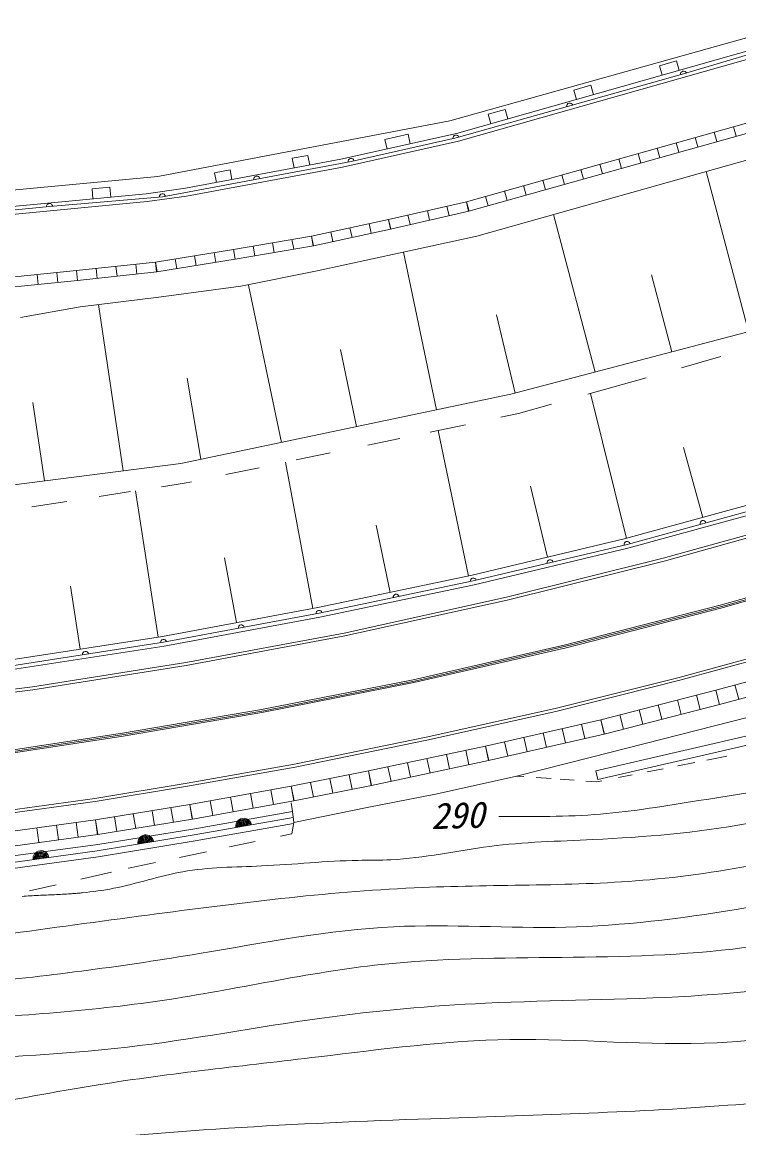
# Model space of a CAD drawing. Units: millimetres, scale not verified. Extents: x 40000 to 680000, y 20000 to 380000.
# Drawn here: x 119354 to 155515, y 242559 to 298362 of the extents above; entities that cross this region are included whole.
import ezdxf
from ezdxf.enums import TextEntityAlignment as Align

# ---------------------------------------------------------------- set-up
doc = ezdxf.new("R2010")
doc.units = ezdxf.units.MM
doc.header["$LTSCALE"] = 1000
for name, color, linetype, lineweight in [('M-BGD-RSTR', 2, 'Continuous', 13), ('M-TTL-FRAM', 7, 'Continuous', 13), ('M-TTL-LINE', 7, 'Continuous', 50), ('M-TTL-TXT', 7, 'Continuous', 13)]:
    doc.layers.add(name, color=color, linetype=linetype, lineweight=lineweight)
doc.styles.add('ＭＳ ゴシック', font='')
doc.styles.get('ＭＳ ゴシック').set_extended_font_data('MS Gothic')

msp = doc.modelspace()

# ---------------------------------------------------------------- linework, layer by layer
at = {"layer": 'M-BGD-RSTR'}
for p, q in [((154835, 268925), (162907, 271215)), ((147006, 266917), (154835, 268925)), ((139157, 265103), (147006, 266917)), ((131551, 263609), (139157, 265103)), ((124595, 262425), (131551, 263609)), ((117377, 261319), (124595, 262425))]:
    msp.add_line(p, q, dxfattribs=at)
at = {"layer": 'M-TTL-FRAM'}
for p, q in [((140937, 293377), (158703, 298362)), ((158557, 297641), (141273, 292739)), ((160152, 297959), (152726, 295744)), ((158674, 297258), (141371, 292351)), ((151507, 296161), (152371, 296406)), ((152371, 296406), (152508, 295925)), ((151507, 296161), (151644, 295680)), ((152726, 295744), (141246, 292516)), ((147186, 294935), (148050, 295180)), ((147186, 294935), (147323, 294454)), ((148050, 295180), (148187, 294699)), ((141769, 289300), (159085, 294164)), ((141892, 288815), (159232, 293685)), ((142865, 293710), (143729, 293955)), ((142865, 293710), (143002, 293229)), ((143729, 293955), (143866, 293474)), ((126195, 290565), (140937, 293377)), ((155237, 293083), (155372, 292601)), ((141273, 292739), (135429, 291438)), ((141246, 292516), (135949, 291334)), ((137658, 292446), (138827, 292706)), ((137658, 292446), (137766, 291958)), ((138827, 292706), (138935, 292218)), ((159620, 292448), (142296, 287559)), ((153313, 292542), (153448, 292061)), ((154275, 292813), (154410, 292331)), ((141371, 292351), (135509, 291046)), ((151389, 292002), (151524, 291521)), ((152351, 292272), (152486, 291791)), ((135949, 291334), (126434, 289551)), ((135429, 291438), (127589, 289979)), ((132985, 291492), (133769, 291638)), ((132985, 291492), (133077, 291000)), ((133769, 291638), (133861, 291146)), ((149465, 291461), (149600, 290980)), ((150427, 291732), (150562, 291250)), ((135509, 291046), (127654, 289585)), ((129066, 290763), (129850, 290908)), ((129066, 290763), (129157, 290271)), ((129850, 290908), (129941, 290417)), ((147541, 290921), (147676, 290440)), ((148503, 291191), (148638, 290710)), ((153867, 290824), (156000, 282746)), ((117514, 289762), (126195, 290565)), ((145617, 290381), (145752, 289899)), ((146579, 290651), (146714, 290169)), ((125613, 289700), (107708, 287998)), ((122880, 289942), (123775, 290027)), ((122880, 289942), (122927, 289444)), ((123775, 290027), (123822, 289529)), ((127589, 289979), (125613, 289700)), ((143693, 289840), (143828, 289359)), ((144655, 290110), (144790, 289629)), ((120738, 289060), (102069, 287205)), ((125660, 289302), (107746, 287599)), ((126434, 289551), (120738, 289060)), ((127654, 289585), (125660, 289302)), ((137838, 288407), (141769, 289300)), ((140786, 289076), (140897, 288589)), ((141769, 289300), (141879, 288812)), ((141769, 289300), (141904, 288818)), ((142731, 289570), (142866, 289088)), ((137946, 287919), (141892, 288815)), ((138821, 288630), (138932, 288143)), ((139803, 288853), (139914, 288366)), ((146167, 288651), (148265, 280704)), ((133952, 287568), (137838, 288407)), ((135895, 287988), (136000, 287499)), ((136867, 288197), (136972, 287709)), ((137838, 288407), (137944, 287918)), ((137838, 288407), (137949, 287919)), ((130022, 286888), (133952, 287568)), ((132969, 287398), (133055, 286905)), ((133952, 287568), (134037, 287076)), ((133952, 287568), (134057, 287079)), ((134047, 287077), (137946, 287919)), ((134923, 287778), (135029, 287289)), ((142296, 287559), (138423, 286714)), ((126088, 286248), (130022, 286888)), ((130022, 286888), (130102, 286394)), ((130022, 286888), (130107, 286395)), ((130105, 286395), (134047, 287077)), ((131004, 287058), (131090, 286565)), ((131987, 287228), (132072, 286735)), ((126154, 285752), (130105, 286395)), ((127071, 286408), (127152, 285914)), ((128055, 286568), (128135, 286074)), ((129038, 286728), (129119, 286234)), ((138423, 286714), (134242, 285807)), ((138596, 286751), (140265, 278795)), ((106220, 284242), (122093, 285820)), ((121101, 285721), (121151, 285224)), ((122093, 285820), (126088, 286248)), ((122093, 285820), (122143, 285322)), ((122093, 285820), (122147, 285323)), ((122145, 285322), (126154, 285752)), ((123092, 285927), (123145, 285430)), ((124090, 286034), (124144, 285537)), ((125089, 286141), (125142, 285644)), ((126088, 286248), (126141, 285751)), ((126088, 286248), (126168, 285754)), ((134242, 285807), (130382, 285032)), ((106270, 283745), (122145, 285322)), ((120109, 285623), (120159, 285125)), ((151105, 285616), (152132, 281725)), ((130382, 285032), (126249, 284489)), ((130772, 285083), (132436, 277152)), ((126249, 284489), (122284, 283998)), ((123210, 284113), (124449, 275714)), ((122284, 283998), (119274, 283449)), ((143280, 283591), (144226, 279638)), ((157643, 283180), (144006, 279580)), ((135409, 281844), (136227, 277948)), ((154602, 281479), (152612, 280919)), ((127680, 280400), (128376, 276300)), ((150832, 280417), (147902, 279592)), ((144006, 279580), (127362, 276087)), ((148028, 279627), (149847, 272310)), ((119896, 279170), (120481, 275205)), ((146067, 279075), (144394, 278604)), ((144394, 278604), (143506, 278419)), ((141718, 278046), (139936, 277674)), ((138406, 277355), (136790, 277018)), ((140337, 277758), (141877, 270409)), ((152719, 276893), (153689, 273366)), ((134895, 276623), (133178, 276265)), ((127362, 276087), (114872, 274486)), ((131316, 275876), (129630, 275525)), ((132650, 276155), (134027, 268775)), ((127907, 275165), (127543, 275089)), ((124829, 274668), (123240, 274422)), ((125082, 274708), (126222, 267326)), ((127543, 275089), (126387, 274910)), ((145008, 274947), (145863, 271359)), ((121615, 274170), (119843, 273895)), ((157458, 274401), (149797, 272296)), ((157540, 274113), (149871, 272005)), ((157594, 273921), (149921, 271811)), ((151700, 271308), (160783, 273835)), ((151738, 271163), (160825, 273691)), ((137211, 272979), (137922, 269585)), ((149797, 272296), (142051, 270450)), ((149871, 272005), (142117, 270158)), ((149921, 271811), (142160, 269962)), ((129560, 271321), (130169, 268055)), ((143799, 269339), (151700, 271308)), ((162690, 271233), (154565, 268939)), ((143833, 269193), (151738, 271163)), ((162733, 271089), (154604, 268794)), ((142051, 270450), (134276, 268821)), ((142117, 270158), (134334, 268527)), ((121797, 269901), (122288, 266719)), ((142160, 269962), (134373, 268331)), ((135604, 267531), (143799, 269339)), ((135634, 267384), (143833, 269193)), ((134276, 268821), (126440, 267360)), ((134334, 268527), (126491, 267064)), ((154565, 268939), (146760, 266933)), ((154604, 268794), (146796, 266787)), ((134373, 268331), (126524, 266867)), ((126440, 267360), (118575, 266145)), ((127605, 266040), (135604, 267531)), ((127631, 265892), (135634, 267384)), ((126491, 267064), (118616, 265848)), ((126524, 266867), (118643, 265650)), ((146760, 266933), (139086, 265175)), ((146796, 266787), (139117, 265028)), ((152501, 265296), (159422, 267184)), ((152539, 265151), (159464, 267040)), ((119878, 264820), (127605, 266040)), ((119899, 264671), (127631, 265892)), ((158225, 265688), (154347, 264651)), ((139086, 265175), (131424, 263672)), ((146306, 263738), (152501, 265296)), ((146340, 263592), (152539, 265151)), ((111914, 263779), (119878, 264820)), ((111931, 263630), (119899, 264671)), ((139117, 265028), (131451, 263524)), ((154347, 264651), (148545, 263158)), ((154347, 264651), (154541, 263927)), ((154347, 264651), (154534, 263925)), ((158428, 264966), (154538, 263926)), ((155317, 264911), (155510, 264186)), ((152413, 264154), (152600, 263427)), ((153380, 264402), (153567, 263676)), ((131424, 263672), (124425, 262472)), ((131451, 263524), (124449, 262324)), ((139818, 262287), (146306, 263738)), ((139850, 262141), (146340, 263592)), ((161781, 263681), (148296, 260585)), ((154538, 263926), (148722, 262429)), ((149512, 263407), (149699, 262681)), ((150479, 263656), (150666, 262930)), ((151446, 263905), (151633, 263178)), ((148545, 263158), (142726, 261825)), ((147575, 262936), (147743, 262205)), ((156066, 263298), (148076, 261262)), ((161886, 263244), (148397, 260147)), ((148545, 263158), (148732, 262432)), ((148545, 263158), (148713, 262427)), ((124425, 262472), (117277, 261388)), ((124449, 262324), (117297, 261239)), ((133103, 260915), (139818, 262287)), ((148722, 262429), (142888, 261092)), ((145635, 262491), (145803, 261760)), ((146605, 262714), (146773, 261983)), ((133131, 260768), (139850, 262141)), ((142726, 261825), (136826, 260570)), ((142726, 261825), (142893, 261094)), ((142726, 261825), (142882, 261091)), ((143696, 262047), (143863, 261316)), ((144666, 262269), (144833, 261538)), ((139776, 261197), (139932, 260464)), ((140759, 261406), (140915, 260673)), ((141743, 261615), (141899, 260882)), ((148076, 261262), (144293, 260315)), ((153897, 261110), (154914, 261310)), ((127677, 259951), (133103, 260915)), ((127702, 259804), (133131, 260768)), ((142888, 261092), (136977, 259835)), ((137810, 260779), (137966, 260045)), ((138793, 260988), (138949, 260254)), ((150893, 260520), (151694, 260678)), ((152435, 260823), (153291, 260991)), ((136826, 260570), (132927, 259800)), ((134876, 260185), (135022, 259449)), ((135851, 260377), (135997, 259641)), ((136826, 260570), (136982, 259836)), ((136826, 260570), (136972, 259834)), ((144293, 260315), (140300, 259425)), ((144293, 260315), (144672, 260287)), ((145281, 260242), (146039, 260187)), ((146494, 260153), (147213, 260100)), ((147795, 260057), (148333, 260017)), ((148397, 260147), (148296, 260585)), ((148333, 260017), (148597, 260069)), ((149436, 260234), (150132, 260371)), ((123025, 259180), (127677, 259951)), ((123047, 259032), (127702, 259804)), ((132927, 259800), (127816, 258872)), ((131905, 259614), (132038, 258876)), ((132927, 259800), (133072, 259064)), ((132927, 259800), (133061, 259062)), ((136977, 259835), (133066, 259063)), ((133902, 259992), (134047, 259257)), ((117146, 258370), (123025, 259180)), ((117166, 258221), (123047, 259032)), ((133066, 259063), (127943, 258133)), ((128838, 259058), (128972, 258320)), ((129860, 259243), (129994, 258505)), ((130882, 259429), (131016, 258691)), ((132923, 258968), (132991, 258518)), ((140300, 259425), (136770, 258730)), ((127816, 258872), (123061, 258100)), ((124963, 258409), (125083, 257668)), ((125914, 258563), (126034, 257823)), ((126865, 258718), (126985, 257977)), ((127816, 258872), (127950, 258134)), ((127816, 258872), (127936, 258132)), ((132991, 258518), (127972, 257629)), ((132991, 258518), (133061, 257967)), ((136770, 258730), (133061, 257967)), ((123061, 258100), (117135, 257300)), ((121086, 257833), (121186, 257090)), ((122073, 257966), (122174, 257223)), ((123061, 258100), (123181, 257359)), ((123061, 258100), (123161, 257356)), ((127943, 258133), (123171, 257358)), ((124012, 258254), (124132, 257514)), ((133029, 258220), (128041, 257349)), ((133037, 257916), (128091, 257053)), ((133061, 257967), (132963, 257403)), ((123171, 257358), (117233, 256556)), ((120098, 257700), (120199, 256956)), ((128041, 257349), (123140, 256542)), ((127972, 257629), (123170, 256868)), ((132963, 257403), (132386, 257281)), ((123170, 256868), (117368, 256080)), ((128091, 257053), (123185, 256246)), ((131107, 257012), (129823, 256742)), ((123140, 256542), (117470, 255758)), ((123185, 256246), (117508, 255461)), ((128663, 256498), (127288, 256209)), ((124804, 255686), (124699, 255662)), ((126089, 255957), (124804, 255686)), ((123869, 255471), (122309, 255112)), ((121075, 254828), (119719, 254516))]:
    msp.add_line(p, q, dxfattribs=at)
for centre, radius, start, end in [((152726, 295744), 150, 16.6095, 195.7035), ((146986, 294130), 150, 15.7035, 195.7035), ((141246, 292516), 150, 15.7035, 192.5873), ((135949, 291334), 150, 12.5873, 190.6116), ((131191, 290442), 150, 10.6116, 190.6116), ((126434, 289551), 150, 10.6116, 184.9226), ((120738, 289060), 150, 4.9226, 185.6758), ((153705, 273059), 150, 15.3689, 195.3689), ((149871, 272005), 150, 15.3689, 193.4006), ((145994, 271081), 150, 13.4006, 193.4006), ((142117, 270158), 150, 13.4006, 191.8321), ((138225, 269342), 150, 11.8321, 191.8321), ((134334, 268527), 150, 11.8321, 190.5655), ((130412, 267796), 150, 10.5655, 190.5655), ((126491, 267064), 150, 10.5655, 188.7783), ((122553, 266456), 150, 8.7783, 188.7783), ((130535, 257784), 400, 9.9002, 189.9002), ((130535, 257784), 400, 9.9002, 189.9002), ((130535, 257784), 350, 9.9002, 189.9002), ((130535, 257784), 300, 9.9002, 189.9002), ((130535, 257784), 250, 9.9002, 189.9002), ((130535, 257784), 200, 9.9002, 189.9002), ((130535, 257784), 150, 9.9002, 189.9002), ((130535, 257784), 100, 9.9002, 189.9002), ((130535, 257784), 50, 9.9002, 189.9002), ((125590, 256946), 400, 9.3476, 189.3476), ((125590, 256946), 400, 9.3476, 189.3476), ((125590, 256946), 350, 9.3476, 189.3476), ((125590, 256946), 300, 9.3476, 189.3476), ((125590, 256946), 250, 9.3476, 189.3476), ((125590, 256946), 200, 9.3476, 189.3476), ((125590, 256946), 150, 9.3476, 189.3476), ((125590, 256946), 100, 9.3476, 189.3476), ((125590, 256946), 50, 9.3476, 189.3476), ((120305, 256150), 400, 7.8714, 187.8714), ((120305, 256150), 400, 7.8714, 187.8714), ((120305, 256150), 350, 7.8714, 187.8714), ((120305, 256150), 300, 7.8714, 187.8714), ((120305, 256150), 250, 7.8714, 187.8714), ((120305, 256150), 200, 7.8714, 187.8714), ((120305, 256150), 150, 7.8714, 187.8714), ((120305, 256150), 100, 7.8714, 187.8714), ((120305, 256150), 50, 7.8714, 187.8714)]:
    msp.add_arc(centre, radius, start, end, dxfattribs=at)
at = {"layer": 'M-TTL-LINE', "lineweight": 13}
for points, knots in [([(143404, 258270), (145118, 258261), (146832, 258252), (148533, 258394), (150188, 258532), (151830, 258812), (153477, 259074), (156236, 259513), (159007, 259900), (161696, 260619), (163759, 261171), (165774, 261918), (167876, 262349), (169205, 262622), (170569, 262768), (171919, 262706), (174368, 262593), (176769, 261793), (179206, 261619), (181823, 261433), (184483, 261969), (187111, 261834), (188990, 261738), (190853, 261300), (192651, 260714), (197168, 259242), (201278, 256840), (205387, 254439)], [0, 0, 0, 0, 1, 1, 1, 2, 2, 2, 3, 3, 3, 4, 4, 4, 5, 5, 5, 6, 6, 6, 7, 7, 7, 8, 8, 8, 9, 9, 9, 9]), ([(199999, 246068), (198285, 247616), (196570, 249164), (194547, 250083), (192632, 250952), (190440, 251257), (188292, 251481), (185687, 251753), (183146, 251905), (180576, 252400), (177916, 252912), (175224, 253791), (172611, 253527), (170820, 253347), (169066, 252631), (167314, 252006), (165411, 251328), (163509, 250758), (161569, 250329), (158803, 249716), (155956, 249389), (153113, 249214), (149651, 249002), (146193, 249015), (142738, 248851), (139978, 248721), (137220, 248477), (134480, 248102), (131202, 247654), (127951, 247019), (124669, 246634), (121164, 246223), (117624, 246098), (114097, 245906), (110570, 245714), (107055, 245455), (103545, 244949), (101675, 244679), (99807, 244340), (97935, 244324), (95791, 244307), (93643, 244714), (91505, 245011), (91148, 245061), (90792, 245107), (90434, 245148), (90077, 245189), (89719, 245225), (89361, 245253), (89002, 245280), (88643, 245300), (88283, 245310), (87986, 245318), (87689, 245320), (87392, 245312), (87055, 245304), (86719, 245284), (86383, 245264)], [0, 0, 0, 0, 1, 1, 1, 2, 2, 2, 3, 3, 3, 4, 4, 4, 5, 5, 5, 6, 6, 6, 7, 7, 7, 8, 8, 8, 9, 9, 9, 10, 10, 10, 11, 11, 11, 12, 12, 12, 13, 13, 13, 14, 14, 14, 15, 15, 15, 16, 16, 16, 17, 17, 17, 18, 18, 18, 19, 19, 19, 19])]:
    msp.add_open_spline(points, degree=3, knots=knots, dxfattribs=at)
at = {"layer": 'M-TTL-TXT'}
for points, knots in [([(119362, 254244), (119632, 254260), (119902, 254277), (120172, 254290), (120442, 254304), (120712, 254314), (120982, 254327), (121252, 254339), (121523, 254353), (121792, 254373), (121857, 254378), (121922, 254383), (121987, 254388), (122052, 254393), (122117, 254398), (122182, 254403), (122247, 254409), (122312, 254415), (122377, 254422), (122911, 254475), (123445, 254545), (123972, 254649), (125144, 254879), (126283, 255276), (127454, 255485), (128757, 255717), (130099, 255716), (131431, 255778), (133063, 255855), (134680, 256029), (136309, 256059), (136859, 256069), (137411, 256062), (137961, 256089), (139632, 256169), (141281, 256551), (142943, 256765), (144670, 256986), (146412, 257025), (148155, 257108), (150769, 257231), (153386, 257452), (155947, 257922), (158640, 258416), (161272, 259187), (163942, 259913), (166019, 260478), (168120, 261016), (170241, 261104), (172182, 261185), (174141, 260888), (176084, 260543), (178265, 260156), (180427, 259707), (182611, 259637), (184013, 259592), (185423, 259704), (186840, 259695), (189643, 259677), (192471, 259188), (195080, 258226), (198985, 256785), (202402, 254283), (205820, 251782)], [0, 0, 0, 0, 1, 1, 1, 2, 2, 2, 3, 3, 3, 4, 4, 4, 5, 5, 5, 6, 6, 6, 7, 7, 7, 8, 8, 8, 9, 9, 9, 10, 10, 10, 11, 11, 11, 12, 12, 12, 13, 13, 13, 14, 14, 14, 15, 15, 15, 16, 16, 16, 17, 17, 17, 18, 18, 18, 19, 19, 19, 20, 20, 20, 21, 21, 21, 21]), ([(86051, 250036), (86233, 250058), (86415, 250080), (86598, 250100), (86858, 250127), (87118, 250149), (87379, 250169), (87639, 250189), (87900, 250208), (88160, 250225), (88607, 250254), (89054, 250276), (89501, 250291), (89948, 250307), (90395, 250316), (90842, 250320), (91289, 250324), (91737, 250324), (92184, 250320), (95029, 250296), (97878, 250138), (100717, 250225), (104316, 250335), (107900, 250839), (111476, 251341), (116370, 252028), (121249, 252712), (126140, 253359), (130593, 253947), (135056, 254504), (139549, 254691), (143375, 254850), (147223, 254741), (151019, 255083), (155173, 255456), (159264, 256369), (163337, 257536), (165747, 258227), (168151, 259008), (170589, 259171), (173742, 259382), (176951, 258560), (180144, 258085), (183437, 257594), (186712, 257472), (190005, 257026), (192594, 256676), (195194, 256126), (197561, 255097), (200440, 253846), (202975, 251887), (205511, 249928)], [0, 0, 0, 0, 1, 1, 1, 2, 2, 2, 3, 3, 3, 4, 4, 4, 5, 5, 5, 6, 6, 6, 7, 7, 7, 8, 8, 8, 9, 9, 9, 10, 10, 10, 11, 11, 11, 12, 12, 12, 13, 13, 13, 14, 14, 14, 15, 15, 15, 16, 16, 16, 17, 17, 17, 17]), ([(86145, 248676), (86282, 248682), (86420, 248687), (86557, 248694), (86793, 248706), (87029, 248723), (87266, 248737), (87502, 248750), (87739, 248759), (87976, 248766), (89559, 248815), (91145, 248786), (92729, 248757), (94928, 248716), (97124, 248676), (99326, 248646), (101351, 248618), (103380, 248598), (105393, 248791), (105851, 248835), (106309, 248890), (106767, 248941), (110201, 249330), (113652, 249547), (117090, 249878), (120836, 250238), (124565, 250733), (128288, 251356), (131556, 251903), (134818, 252549), (138110, 252710), (140989, 252851), (143891, 252620), (146784, 252688), (149665, 252755), (152538, 253117), (155376, 253583), (158468, 254090), (161519, 254720), (164551, 255687), (166882, 256430), (169201, 257373), (171558, 257479), (173998, 257589), (176477, 256804), (178950, 256300), (182062, 255666), (185164, 255478), (188303, 255182), (190369, 254988), (192452, 254747), (194412, 254118), (196423, 253473), (198304, 252420), (200105, 251281), (201448, 250430), (202747, 249531), (204045, 248632)], [0, 0, 0, 0, 1, 1, 1, 2, 2, 2, 3, 3, 3, 4, 4, 4, 5, 5, 5, 6, 6, 6, 7, 7, 7, 8, 8, 8, 9, 9, 9, 10, 10, 10, 11, 11, 11, 12, 12, 12, 13, 13, 13, 14, 14, 14, 15, 15, 15, 16, 16, 16, 17, 17, 17, 18, 18, 18, 19, 19, 19, 19]), ([(86272, 246857), (86587, 246886), (86903, 246915), (87219, 246939), (87418, 246955), (87617, 246968), (87816, 246980), (88015, 246993), (88215, 247003), (88414, 247012), (88613, 247021), (88813, 247029), (89012, 247035), (90372, 247076), (91733, 247047), (93094, 246966), (95469, 246824), (97849, 246522), (100212, 246699), (100802, 246744), (101392, 246818), (101981, 246888), (106332, 247405), (110696, 247686), (115067, 247960), (118862, 248198), (122661, 248430), (126421, 248990), (130115, 249540), (133771, 250407), (137473, 250802), (140485, 251124), (143527, 251134), (146576, 251165), (149661, 251198), (152752, 251253), (155782, 251654), (159112, 252095), (162368, 252954), (165625, 254050), (167761, 254769), (169898, 255591), (172069, 255675), (174240, 255760), (176446, 255108), (178637, 254652), (181243, 254111), (183828, 253847), (186478, 253629), (189277, 253399), (192151, 253220), (194704, 252178), (196415, 251481), (197982, 250396), (199479, 249258), (200938, 248149), (202330, 246988), (203721, 245827)], [0, 0, 0, 0, 1, 1, 1, 2, 2, 2, 3, 3, 3, 4, 4, 4, 5, 5, 5, 6, 6, 6, 7, 7, 7, 8, 8, 8, 9, 9, 9, 10, 10, 10, 11, 11, 11, 12, 12, 12, 13, 13, 13, 14, 14, 14, 15, 15, 15, 16, 16, 16, 17, 17, 17, 18, 18, 18, 19, 19, 19, 19]), ([(86555, 242788), (86672, 242805), (86790, 242821), (86907, 242835), (87164, 242866), (87421, 242888), (87678, 242907), (87936, 242927), (88193, 242946), (88451, 242958), (88717, 242971), (88984, 242978), (89250, 242982), (89517, 242986), (89783, 242986), (90049, 242983), (90316, 242980), (90582, 242974), (90849, 242965), (92607, 242908), (94361, 242736), (96118, 242680), (98779, 242594), (101444, 242773), (104112, 242797), (106142, 242816), (108173, 242745), (110193, 242842), (114555, 243051), (118862, 244038), (123191, 244731), (126885, 245322), (130596, 245699), (134311, 246145), (137521, 246531), (140735, 246969), (143960, 247020), (147439, 247076), (150932, 246681), (154412, 246854), (157175, 246991), (159930, 247485), (162599, 248205), (164783, 248793), (166909, 249533), (169114, 250113), (170953, 250597), (172848, 250971), (174715, 250925), (177535, 250856), (180294, 249832), (183149, 249563), (185705, 249322), (188339, 249687), (190787, 249141), (192419, 248777), (193970, 248008), (195520, 247239)], [0, 0, 0, 0, 1, 1, 1, 2, 2, 2, 3, 3, 3, 4, 4, 4, 5, 5, 5, 6, 6, 6, 7, 7, 7, 8, 8, 8, 9, 9, 9, 10, 10, 10, 11, 11, 11, 12, 12, 12, 13, 13, 13, 14, 14, 14, 15, 15, 15, 16, 16, 16, 17, 17, 17, 18, 18, 18, 19, 19, 19, 19]), ([(86732, 240251), (86815, 240260), (86899, 240269), (86983, 240277), (87173, 240294), (87363, 240308), (87553, 240320), (87968, 240345), (88383, 240362), (88798, 240370), (89213, 240379), (89628, 240378), (90043, 240371), (90459, 240364), (90873, 240349), (91288, 240330), (93940, 240206), (96586, 239879), (99230, 239783), (106019, 239537), (112797, 240818), (119583, 241629), (126371, 242441), (133168, 242783), (139977, 243024), (144975, 243200), (149980, 243322), (154965, 243699), (159200, 244020), (163421, 244525), (167547, 245753), (170229, 246551), (172870, 247656), (175565, 247848), (178304, 248044), (181097, 247298), (183890, 246552)], [0, 0, 0, 0, 1, 1, 1, 2, 2, 2, 3, 3, 3, 4, 4, 4, 5, 5, 5, 6, 6, 6, 7, 7, 7, 8, 8, 8, 9, 9, 9, 10, 10, 10, 11, 11, 11, 12, 12, 12, 12])]:
    msp.add_open_spline(points, degree=3, knots=knots, dxfattribs=at)

# ---------------------------------------------------------------- texts
at = {"layer": 'M-TTL-LINE', "style": 'ＭＳ ゴシック', "oblique": 15}
msp.add_text('290', height=1320, rotation=1.746, dxfattribs=at).set_placement((139975, 258292), align=Align.MIDDLE_LEFT)

doc.saveas('drawing.dxf')
